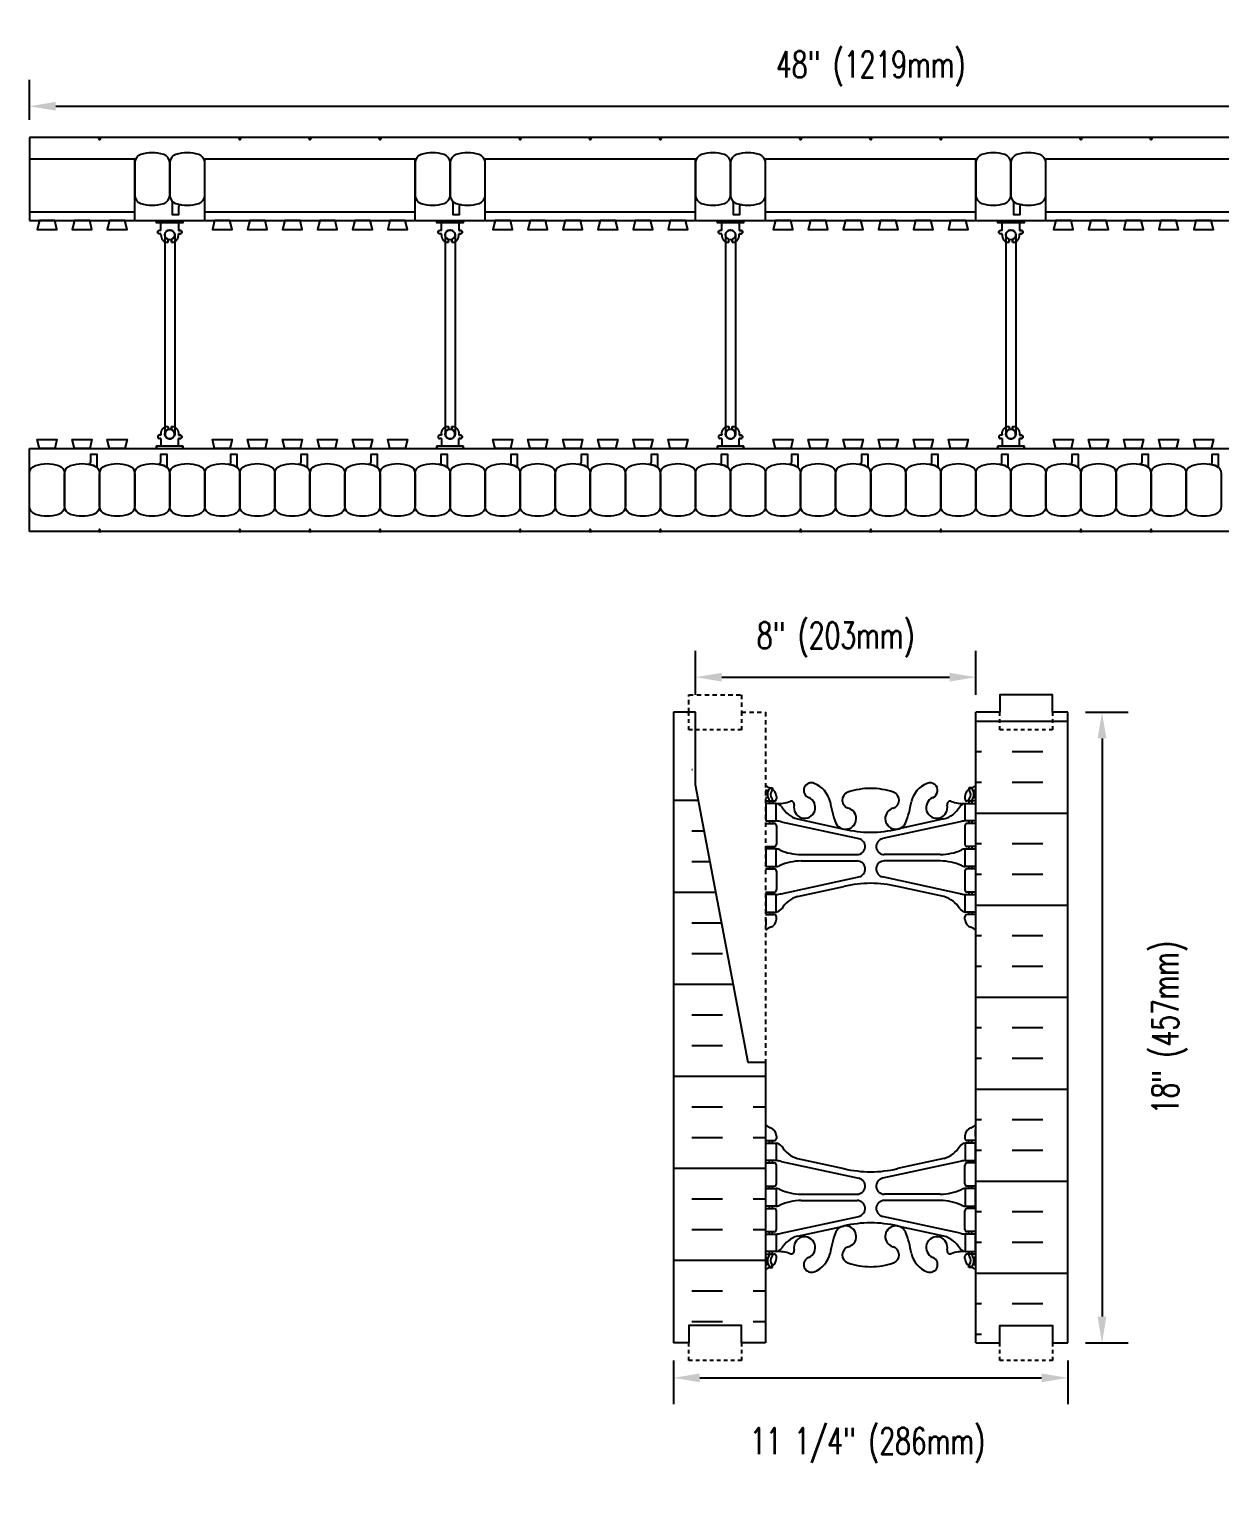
# Model space of a CAD drawing. Header units: inches. Extents: x 160 to 212.4, y 151.6 to 193.7.
# Drawn here: x 160.03 to 193.98, y 151.57 to 193.73 of the extents above; entities that cross this region are included whole.
import ezdxf

# ---------------------------------------------------------------- set-up
doc = ezdxf.new("R2010")
doc.units = ezdxf.units.IN
doc.header["$MEASUREMENT"] = 0
doc.linetypes.add('DASHED2', pattern=[0.375, 0.25, -0.125])
doc.linetypes.add('HIDDEN2', pattern=[0.1875, 0.125, -0.0625])
for name, color, linetype in [('HATCH', 12, 'Continuous'), ('Hidden2', 12, 'HIDDEN2'), ('line25', 2, 'Continuous'), ('LINE50', 5, 'Continuous'), ('LINE9', 9, 'Continuous'), ('TEXT', 4, 'Continuous'), ('Web_Edge', 9, 'Continuous')]:
    doc.layers.add(name, color=color, linetype=linetype)
doc.styles.add('DIM', font='romans.shx', dxfattribs={"width": 0.7})
doc.dimstyles.new('ext_8', dxfattribs={"dimscale": 8, "dimtxt": 0.09375, "dimasz": 0.09375, "dimexe": 0.09375, "dimexo": 0.0625, "dimgap": 0.0625, "dimtad": 1, "dimdec": 1, "dimzin": 3, "dimdsep": 46, "dimlunit": 4, "dimtxsty": 'DIM', "dimcen": 0.09, "dimdle": 0.09375, "dimclrt": 4, "dimadec": 0, "dimazin": 0, "dimtfac": 1, "dimtdec": 1, "dimtmove": 2, "dimatfit": 3, "dimfxl": 0, "dimfrac": 2, "dimtolj": 1, "dimtzin": 0, "dimarcsym": 0})

# ---------------------------------------------------------------- blocks, each defined once
blk = doc.blocks.new('*D16')
at = {"layer": 'Defpoints', "color": 0}
for p in [(208.029, 191.538), (160.029, 190.649), (208.029, 190.649)]:
    blk.add_point(p, dxfattribs=at)
at = {"layer": 'TEXT', "color": 0, "lineweight": -2}
for p, q in [((160.029, 191.149), (160.029, 192.288)), ((208.029, 191.149), (208.029, 192.288)), ((160.779, 191.538), (207.279, 191.538))]:
    blk.add_line(p, q, dxfattribs=at)
at = {"layer": 'TEXT', "color": 0}
for points in [[(160.779, 191.663), (160.779, 191.413), (160.029, 191.538)], [(207.279, 191.663), (207.279, 191.413), (208.029, 191.538)]]:
    blk.add_solid(points, dxfattribs=at)
at = {"layer": 'TEXT', "color": 4, "insert": (184.029, 192.609), "char_height": 0.75, "attachment_point": 5, "style": 'DIM'}
blk.add_mtext('\\A1;48" (1219mm)', dxfattribs=at)
blk = doc.blocks.new('*D19')
at = {"layer": 'Defpoints', "color": 0}
for p in [(189.654, 174.242), (189.654, 156.242), (190.629, 156.242)]:
    blk.add_point(p, dxfattribs=at)
at = {"layer": 'TEXT', "color": 0, "lineweight": -2}
for p, q in [((190.154, 174.242), (191.379, 174.242)), ((190.629, 173.492), (190.629, 156.992)), ((190.154, 156.242), (191.379, 156.242))]:
    blk.add_line(p, q, dxfattribs=at)
at = {"layer": 'TEXT', "color": 0}
for points in [[(190.504, 173.492), (190.754, 173.492), (190.629, 174.242)], [(190.504, 156.992), (190.754, 156.992), (190.629, 156.242)]]:
    blk.add_solid(points, dxfattribs=at)
at = {"layer": 'TEXT', "color": 4, "insert": (192.557, 165.242), "char_height": 0.75, "attachment_point": 5, "rotation": 90, "style": 'DIM'}
blk.add_mtext('\\A1;18" (457mm)', dxfattribs=at)
blk = doc.blocks.new('*D20')
at = {"layer": 'Defpoints', "color": 0}
for p in [(187.029, 175.242), (179.029, 174.242), (187.029, 174.242)]:
    blk.add_point(p, dxfattribs=at)
at = {"layer": 'TEXT', "color": 0, "lineweight": -2}
for p, q in [((179.029, 174.742), (179.029, 175.992)), ((187.029, 174.742), (187.029, 175.992)), ((179.779, 175.242), (186.279, 175.242))]:
    blk.add_line(p, q, dxfattribs=at)
at = {"layer": 'TEXT', "color": 0}
for points in [[(179.779, 175.367), (179.779, 175.117), (179.029, 175.242)], [(186.279, 175.367), (186.279, 175.117), (187.029, 175.242)]]:
    blk.add_solid(points, dxfattribs=at)
at = {"layer": 'TEXT', "color": 4, "insert": (183.029, 176.313), "char_height": 0.75, "attachment_point": 5, "style": 'DIM'}
blk.add_mtext('\\A1;8" (203mm)', dxfattribs=at)
blk = doc.blocks.new('*D21')
at = {"layer": 'Defpoints', "color": 0}
for p in [(178.404, 156.242), (189.654, 156.242), (189.654, 155.243)]:
    blk.add_point(p, dxfattribs=at)
at = {"layer": 'TEXT', "color": 0, "lineweight": -2}
for p, q in [((178.404, 155.742), (178.404, 154.493)), ((189.654, 155.742), (189.654, 154.493)), ((179.154, 155.243), (188.904, 155.243))]:
    blk.add_line(p, q, dxfattribs=at)
at = {"layer": 'TEXT', "color": 0}
for points in [[(179.154, 155.368), (179.154, 155.118), (178.404, 155.243)], [(188.904, 155.368), (188.904, 155.118), (189.654, 155.243)]]:
    blk.add_solid(points, dxfattribs=at)
at = {"layer": 'TEXT', "color": 4, "insert": (183.938, 153.317), "char_height": 0.75, "attachment_point": 5, "style": 'DIM'}
blk.add_mtext('\\A1;11 1/4" (286mm)', dxfattribs=at)
blk = doc.blocks.new('WEB_6_CENTRE_TOP')
for p, q in [((5.688, 0.141), (0, 0.141)), ((5.688, -0.141), (0, -0.141))]:
    blk.add_line(p, q)
for centre in [(0, 0), (5.688, 0)]:
    blk.add_circle(centre, 0.141)
blk = doc.blocks.new('Connector')
blk.add_point((0.271, 0))
at = {"layer": 'LINE9'}
for p, q in [((0, 0.375), (0, -0.375)), ((0.062, -0.375), (0.062, 0.375)), ((0.281, 0.25), (0.062, 0.25))]:
    blk.add_line(p, q, dxfattribs=at)
for points, weights in [([(0.007, 0.375), (0.004, 0.375), (0, 0.375)], [1, 0.972587069138, 0.950305488115]), ([(0.327, 0.343), (0.308, 0.343), (0.281, 0.317), (0.281, 0.297)], [1, 0.85355339, 0.85355339, 1]), ([(0.328, 0.343), (0.327, 0.343), (0.327, 0.343)], [1, 0.70710678, 1]), ([(0.375, 0.297), (0.375, 0.317), (0.348, 0.343), (0.329, 0.343)], [1, 0.85355339, 0.85355339, 1]), ([(0.406, 0.25), (0.546, 0.25), (0.619, 0.131)], [0.958404415409, 0.794674173519, 0.864651571113]), ([(0.619, 0.052), (0.612, 0.049), (0.604, 0.049)], [0.83615024178, 0.892081430621, 1]), ([(0, -0.375), (0.004, -0.375), (0.007, -0.375)], [0.950305488115, 0.972587069138, 1]), ([(0.281, -0.297), (0.281, -0.317), (0.308, -0.343), (0.327, -0.343)], [1, 0.85355339, 0.85355339, 1]), ([(0.327, -0.343), (0.281, -0.343), (0.281, -0.297)], [1, 0.70710678, 1]), ([(0.329, -0.343), (0.348, -0.343), (0.375, -0.317), (0.375, -0.297)], [1, 0.85355339, 0.85355339, 1]), ([(0.375, -0.297), (0.375, -0.343), (0.329, -0.343)], [1, 0.70710678, 1]), ([(0.619, -0.131), (0.546, -0.25), (0.406, -0.25)], [0.864651574428, 0.794674169686, 0.958404415195]), ([(0.604, -0.049), (0.612, -0.049), (0.619, -0.052)], [1, 0.89208144177, 0.836150253337])]:
    blk.add_rational_spline(points, weights, degree=2, dxfattribs=at)
for points, degree in [([(0, 0.375), (0.002, 0.375), (0.005, 0.375), (0.007, 0.375)], 3), ([(0.007, 0.375), (0.021, 0.375), (0.051, 0.375), (0.062, 0.375), (0.062, 0.375)], 3), ([(0.281, 0.25), (0.281, 0.297)], 1), ([(0.327, 0.343), (0.327, 0.343), (0.328, 0.343), (0.328, 0.343)], 3), ([(0.328, 0.343), (0.329, 0.343), (0.329, 0.343), (0.329, 0.343)], 3), ([(0.375, 0.25), (0.375, 0.297)], 1), ([(0.406, 0.25), (0.375, 0.25)], 1), ([(0.406, 0.25), (0.406, 0.25)], 1), ([(0.406, 0.25), (0.406, 0.25)], 1), ([(0.406, 0.25), (0.406, 0.25)], 1), ([(0.406, 0.25), (0.406, 0.25)], 1), ([(0.406, 0.25), (0.406, 0.25)], 1), ([(0.406, 0.25), (0.406, 0.25)], 1), ([(0.406, 0.25), (0.406, 0.25)], 1), ([(0.406, 0.25), (0.406, 0.25)], 1), ([(0.406, 0.25), (0.406, 0.25)], 1), ([(0.406, 0.25), (0.406, 0.25)], 1), ([(0.406, 0.25), (0.406, 0.25)], 1), ([(0.406, 0.25), (0.406, 0.25)], 1), ([(0.406, 0.25), (0.406, 0.25)], 1), ([(0.406, 0.25), (0.406, 0.25)], 1), ([(0.406, 0.25), (0.406, 0.25)], 1), ([(0.406, 0.25), (0.406, 0.25)], 1), ([(0.406, 0.25), (0.406, 0.25)], 1), ([(0.406, 0.25), (0.406, 0.25)], 1), ([(0.406, 0.25), (0.406, 0.25)], 1), ([(0.406, 0.25), (0.406, 0.25)], 1), ([(0.406, 0.25), (0.406, 0.25)], 1), ([(0.406, 0.25), (0.406, 0.25)], 1), ([(0.406, 0.25), (0.406, 0.25)], 1), ([(0.406, 0.25), (0.406, 0.25)], 1), ([(0.604, 0.049), (0.532, 0.049)], 1), ([(0.532, 0.049), (0.532, 0.049)], 1), ([(0.532, 0.049), (0.532, 0.049)], 1), ([(0.532, 0.049), (0.532, 0.049)], 1), ([(0.532, 0.049), (0.532, 0.049)], 1), ([(0.532, 0.049), (0.532, 0.049)], 1), ([(0.532, 0.049), (0.532, 0.049)], 1), ([(0.532, 0.049), (0.532, 0.049)], 1), ([(0.532, 0.049), (0.532, 0.049)], 1), ([(0.532, 0.049), (0.532, 0.049)], 1), ([(0.532, 0.049), (0.532, 0.049)], 1), ([(0.604, 0.049), (0.609, 0.049), (0.614, 0.05), (0.619, 0.052)], 3), ([(0.604, 0.049), (0.604, 0.049)], 1), ([(0.604, 0.049), (0.604, 0.049)], 1), ([(0.604, 0.049), (0.604, 0.049)], 1), ([(0.604, 0.049), (0.604, 0.049)], 1), ([(0.619, 0.131), (0.619, 0.052)], 1), ([(0.619, 0.131), (0.619, 0.131)], 1), ([(0.619, 0.131), (0.619, 0.131)], 1), ([(0.619, 0.131), (0.619, 0.131)], 1), ([(0.619, 0.131), (0.619, 0.131)], 1), ([(0.007, -0.375), (0.005, -0.375), (0.002, -0.375), (0, -0.375)], 3), ([(0.062, -0.375), (0.062, -0.375), (0.051, -0.375), (0.021, -0.375), (0.007, -0.375)], 3), ([(0.062, -0.25), (0.281, -0.25)], 1), ([(0.281, -0.297), (0.281, -0.25)], 1), ([(0.281, -0.25), (0.281, -0.297)], 1), ([(0.328, -0.343), (0.328, -0.343), (0.327, -0.343), (0.327, -0.343)], 3), ([(0.329, -0.343), (0.329, -0.343), (0.329, -0.343), (0.328, -0.343)], 3), ([(0.375, -0.25), (0.375, -0.297)], 1), ([(0.375, -0.297), (0.375, -0.25)], 1), ([(0.406, -0.25), (0.375, -0.25)], 1), ([(0.406, -0.25), (0.406, -0.25)], 1), ([(0.406, -0.25), (0.406, -0.25)], 1), ([(0.406, -0.25), (0.406, -0.25)], 1), ([(0.406, -0.25), (0.406, -0.25)], 1), ([(0.406, -0.25), (0.406, -0.25)], 1), ([(0.406, -0.25), (0.406, -0.25)], 1), ([(0.406, -0.25), (0.406, -0.25)], 1), ([(0.406, -0.25), (0.406, -0.25)], 1), ([(0.406, -0.25), (0.406, -0.25)], 1), ([(0.406, -0.25), (0.406, -0.25)], 1), ([(0.406, -0.25), (0.406, -0.25)], 1), ([(0.532, -0.049), (0.604, -0.049)], 1), ([(0.604, -0.049), (0.58, -0.049), (0.556, -0.049), (0.532, -0.049)], 3), ([(0.532, -0.049), (0.532, -0.049)], 1), ([(0.532, -0.049), (0.532, -0.049)], 1), ([(0.532, -0.049), (0.532, -0.049)], 1), ([(0.532, -0.049), (0.532, -0.049)], 1), ([(0.619, -0.052), (0.614, -0.05), (0.609, -0.049), (0.604, -0.049)], 3), ([(0.604, -0.049), (0.604, -0.049)], 1), ([(0.604, -0.049), (0.604, -0.049)], 1), ([(0.604, -0.049), (0.604, -0.049)], 1), ([(0.604, -0.049), (0.604, -0.049)], 1), ([(0.604, -0.049), (0.604, -0.049)], 1), ([(0.604, -0.049), (0.604, -0.049)], 1), ([(0.604, -0.049), (0.604, -0.049)], 1), ([(0.604, -0.049), (0.604, -0.049)], 1), ([(0.619, -0.052), (0.619, -0.131)], 1), ([(0.619, -0.131), (0.619, -0.131)], 1), ([(0.619, -0.131), (0.619, -0.131)], 1), ([(0.619, -0.131), (0.619, -0.131)], 1), ([(0.619, -0.131), (0.619, -0.131)], 1)]:
    blk.add_open_spline(points, degree=degree, dxfattribs=at)
for points, weights, knots in [([(0.062, 0.375), (0.062, 0.375), (0.046, 0.375), (0.03, 0.375), (0.007, 0.375)], [0.868718858569, 0.861102746415, 1, 0.861102734288, 0.868718859898], [0, 0, 0, 0.5, 0.5, 1, 1, 1]), ([(0.532, 0.049), (0.472, 0.203), (0.333, 0.113), (0.157, 0), (0.333, -0.113), (0.472, -0.203), (0.532, -0.049)], [0.899508922286, 0.599718215298, 1, 0.54226024, 1, 0.599718224335, 0.899508908749], [0, 0, 0, 0.318112, 0.318112, 0.681888, 0.681888, 1, 1, 1]), ([(0.007, -0.375), (0.03, -0.375), (0.046, -0.375), (0.062, -0.375), (0.062, -0.375)], [0.868718859319, 0.861102739573, 1, 0.861102742958, 0.868718858948], [0, 0, 0, 0.5, 0.5, 1, 1, 1])]:
    blk.add_rational_spline(points, weights, degree=2, knots=knots, dxfattribs=at)

msp = doc.modelspace()

# ---------------------------------------------------------------- hatches: boundary and pattern name
at = {"layer": 'HATCH'}
h = msp.add_hatch(dxfattribs=at)
h.set_pattern_fill('INSUL', color=256, scale=7, style=0)
h.set_pattern_definition([(180, (3113.1907, -240.7677), (0, 2.625), []), (180, (3113.1907, -239.8927), (0, 2.625), [0.875, -0.875]), (180, (3113.1907, -239.0177), (0, 2.625), [0.875, -0.875])])
h.paths.add_polyline_path([(189.654, 156.242), (189.217, 156.242), (189.217, 156.742), (187.717, 156.742), (187.717, 156.242), (187.029, 156.242), (187.029, 174.242), (187.717, 174.242), (187.717, 174.742), (189.217, 174.742), (189.217, 174.242), (189.654, 174.242)])
h = msp.add_hatch(dxfattribs=at)
h.set_pattern_fill('INSUL', color=256, scale=7, style=0)
h.set_pattern_definition([(0, (-2748.8279, -295.5208), (0, 2.625), []), (0, (-2748.8279, -294.6458), (0, 2.625), [0.875, -0.875]), (0, (-2748.8279, -293.7708), (0, 2.625), [0.875, -0.875])])
edge = h.paths.add_edge_path()
edge.add_line((181.029, 164.242), (180.529, 164.242))
edge.add_line((180.529, 164.242), (178.779, 173.492))
edge.add_line((178.779, 173.492), (178.779, 174.242))
edge.add_line((178.779, 174.242), (178.404, 174.242))
edge.add_line((178.404, 174.242), (178.404, 156.242))
edge.add_line((178.404, 156.242), (178.842, 156.242))
edge.add_line((178.842, 156.242), (178.842, 156.742))
edge.add_line((178.842, 156.742), (180.342, 156.742))
edge.add_line((180.342, 156.742), (180.342, 156.242))
edge.add_line((180.342, 156.242), (180.779, 156.242))
edge.add_line((181.029, 164.242), (181.029, 156.242))

# ---------------------------------------------------------------- linework, layer by layer
at = {"layer": 'Hidden2'}
msp.add_lwpolyline([(178.779, 174.242), (178.842, 174.242), (178.842, 174.742), (180.342, 174.742), (180.342, 174.242), (181.029, 174.242), (181.029, 164.242)], dxfattribs=at)
at = {"layer": 'line25'}
for p, q in [((163.029, 190.024), (160.029, 190.024)), ((171.029, 190.024), (165.029, 190.024)), ((179.029, 190.024), (173.029, 190.024)), ((187.029, 190.024), (181.029, 190.024)), ((195.029, 190.024), (189.029, 190.024)), ((160.029, 188.274), (208.029, 188.274)), ((160.029, 181.774), (208.029, 181.774)), ((187.029, 156.242), (187.029, 174.242)), ((181.029, 164.242), (181.029, 156.242))]:
    msp.add_line(p, q, dxfattribs=at)
for points in [[(160.31, 188.274), (160.248, 188.024), (160.81, 188.024), (160.748, 188.274)], [(161.31, 188.274), (161.248, 188.024), (161.81, 188.024), (161.748, 188.274)], [(162.31, 188.274), (162.248, 188.024), (162.81, 188.024), (162.748, 188.274)], [(165.31, 188.274), (165.248, 188.024), (165.81, 188.024), (165.748, 188.274)], [(166.31, 188.274), (166.248, 188.024), (166.81, 188.024), (166.748, 188.274)], [(167.31, 188.274), (167.248, 188.024), (167.81, 188.024), (167.748, 188.274)], [(168.31, 188.274), (168.248, 188.024), (168.81, 188.024), (168.748, 188.274)], [(169.31, 188.274), (169.248, 188.024), (169.81, 188.024), (169.748, 188.274)], [(170.31, 188.274), (170.248, 188.024), (170.81, 188.024), (170.748, 188.274)], [(173.31, 188.274), (173.248, 188.024), (173.81, 188.024), (173.748, 188.274)], [(174.31, 188.274), (174.248, 188.024), (174.81, 188.024), (174.748, 188.274)], [(175.31, 188.274), (175.248, 188.024), (175.81, 188.024), (175.748, 188.274)], [(176.31, 188.274), (176.248, 188.024), (176.81, 188.024), (176.748, 188.274)], [(177.31, 188.274), (177.248, 188.024), (177.81, 188.024), (177.748, 188.274)], [(178.31, 188.274), (178.248, 188.024), (178.81, 188.024), (178.748, 188.274)], [(181.31, 188.274), (181.248, 188.024), (181.81, 188.024), (181.748, 188.274)], [(182.31, 188.274), (182.248, 188.024), (182.81, 188.024), (182.748, 188.274)], [(183.31, 188.274), (183.248, 188.024), (183.81, 188.024), (183.748, 188.274)], [(184.31, 188.274), (184.248, 188.024), (184.81, 188.024), (184.748, 188.274)], [(185.31, 188.274), (185.248, 188.024), (185.81, 188.024), (185.748, 188.274)], [(186.31, 188.274), (186.248, 188.024), (186.81, 188.024), (186.748, 188.274)], [(189.31, 188.274), (189.248, 188.024), (189.81, 188.024), (189.748, 188.274)], [(190.31, 188.274), (190.248, 188.024), (190.81, 188.024), (190.748, 188.274)], [(191.31, 188.274), (191.248, 188.024), (191.81, 188.024), (191.748, 188.274)], [(192.31, 188.274), (192.248, 188.024), (192.81, 188.024), (192.748, 188.274)], [(193.31, 188.274), (193.248, 188.024), (193.81, 188.024), (193.748, 188.274)], [(160.31, 181.774), (160.248, 182.024), (160.81, 182.024), (160.748, 181.774)], [(161.31, 181.774), (161.248, 182.024), (161.81, 182.024), (161.748, 181.774)], [(162.31, 181.774), (162.248, 182.024), (162.81, 182.024), (162.748, 181.774)], [(165.31, 181.774), (165.248, 182.024), (165.81, 182.024), (165.748, 181.774)], [(166.31, 181.774), (166.248, 182.024), (166.81, 182.024), (166.748, 181.774)], [(167.31, 181.774), (167.248, 182.024), (167.81, 182.024), (167.748, 181.774)], [(168.31, 181.774), (168.248, 182.024), (168.81, 182.024), (168.748, 181.774)], [(169.31, 181.774), (169.248, 182.024), (169.81, 182.024), (169.748, 181.774)], [(170.31, 181.774), (170.248, 182.024), (170.81, 182.024), (170.748, 181.774)], [(173.31, 181.774), (173.248, 182.024), (173.81, 182.024), (173.748, 181.774)], [(174.31, 181.774), (174.248, 182.024), (174.81, 182.024), (174.748, 181.774)], [(175.31, 181.774), (175.248, 182.024), (175.81, 182.024), (175.748, 181.774)], [(176.31, 181.774), (176.248, 182.024), (176.81, 182.024), (176.748, 181.774)], [(177.31, 181.774), (177.248, 182.024), (177.81, 182.024), (177.748, 181.774)], [(178.31, 181.774), (178.248, 182.024), (178.81, 182.024), (178.748, 181.774)], [(181.31, 181.774), (181.248, 182.024), (181.81, 182.024), (181.748, 181.774)], [(182.31, 181.774), (182.248, 182.024), (182.81, 182.024), (182.748, 181.774)], [(183.31, 181.774), (183.248, 182.024), (183.81, 182.024), (183.748, 181.774)], [(184.31, 181.774), (184.248, 182.024), (184.81, 182.024), (184.748, 181.774)], [(185.31, 181.774), (185.248, 182.024), (185.81, 182.024), (185.748, 181.774)], [(186.31, 181.774), (186.248, 182.024), (186.81, 182.024), (186.748, 181.774)], [(189.31, 181.774), (189.248, 182.024), (189.81, 182.024), (189.748, 181.774)], [(190.31, 181.774), (190.248, 182.024), (190.81, 182.024), (190.748, 181.774)], [(191.31, 181.774), (191.248, 182.024), (191.81, 182.024), (191.748, 181.774)], [(192.31, 181.774), (192.248, 182.024), (192.81, 182.024), (192.748, 181.774)], [(193.31, 181.774), (193.248, 182.024), (193.81, 182.024), (193.748, 181.774)]]:
    msp.add_lwpolyline(points, close=True, dxfattribs=at)
at = {"layer": 'LINE50'}
for p, q in [((208.029, 190.649), (160.029, 190.649)), ((160.029, 190.649), (160.029, 188.274)), ((160.029, 179.399), (160.029, 181.774)), ((208.029, 179.399), (160.029, 179.399)), ((178.404, 174.242), (178.404, 174.242)), ((178.404, 174.242), (178.404, 156.242)), ((179.029, 174.242), (178.404, 174.242)), ((189.654, 156.242), (189.654, 174.242))]:
    msp.add_line(p, q, dxfattribs=at)
for points in [[(189.654, 174.242), (189.217, 174.242), (189.217, 174.742), (187.717, 174.742), (187.717, 174.242), (187.029, 174.242)], [(181.029, 164.242), (180.529, 164.242), (179.029, 172.17), (179.029, 174.242)], [(181.029, 156.242), (180.342, 156.242), (180.342, 156.742), (178.842, 156.742), (178.842, 156.242), (178.404, 156.242)], [(187.029, 156.242), (187.717, 156.242), (187.717, 156.742), (189.217, 156.742), (189.217, 156.242), (189.654, 156.242)]]:
    msp.add_lwpolyline(points, dxfattribs=at)
at = {"layer": 'LINE9'}
for p, q in [((163.029, 188.274), (163.029, 190.024)), ((165.029, 188.274), (165.029, 190.024)), ((171.029, 188.274), (171.029, 190.024)), ((173.029, 188.274), (173.029, 190.024)), ((179.029, 188.274), (179.029, 190.024)), ((181.029, 188.274), (181.029, 190.024)), ((187.029, 188.274), (187.029, 190.024)), ((189.029, 188.274), (189.029, 190.024)), ((160.029, 188.524), (163.029, 188.524)), ((165.029, 188.524), (171.029, 188.524)), ((173.029, 188.524), (179.029, 188.524)), ((181.029, 188.524), (187.029, 188.524)), ((189.029, 188.524), (195.029, 188.524))]:
    msp.add_line(p, q, dxfattribs=at)
for points in [[(162.06, 190.649), (162.029, 190.584), (161.998, 190.649)], [(166.06, 190.649), (166.029, 190.584), (165.998, 190.649)], [(168.06, 190.649), (168.029, 190.584), (167.998, 190.649)], [(170.06, 190.649), (170.029, 190.584), (169.998, 190.649)], [(174.06, 190.649), (174.029, 190.584), (173.998, 190.649)], [(176.06, 190.649), (176.029, 190.584), (175.998, 190.649)], [(178.06, 190.649), (178.029, 190.584), (177.998, 190.649)], [(182.06, 190.649), (182.029, 190.584), (181.998, 190.649)], [(184.06, 190.649), (184.029, 190.584), (183.998, 190.649)], [(186.06, 190.649), (186.029, 190.584), (185.998, 190.649)], [(190.06, 190.649), (190.029, 190.584), (189.998, 190.649)], [(192.06, 190.649), (192.029, 190.584), (191.998, 190.649)], [(162.06, 179.399), (162.029, 179.463), (161.998, 179.399)], [(166.06, 179.399), (166.029, 179.463), (165.998, 179.399)], [(168.06, 179.399), (168.029, 179.463), (167.998, 179.399)], [(170.06, 179.399), (170.029, 179.463), (169.998, 179.399)], [(174.06, 179.399), (174.029, 179.463), (173.998, 179.399)], [(176.06, 179.399), (176.029, 179.463), (175.998, 179.399)], [(178.06, 179.399), (178.029, 179.463), (177.998, 179.399)], [(182.06, 179.399), (182.029, 179.463), (181.998, 179.399)], [(184.06, 179.399), (184.029, 179.463), (183.998, 179.399)], [(186.06, 179.399), (186.029, 179.463), (185.998, 179.399)], [(190.06, 179.399), (190.029, 179.463), (189.998, 179.399)], [(192.06, 179.399), (192.029, 179.463), (191.998, 179.399)]]:
    msp.add_lwpolyline(points, close=True, dxfattribs=at)
for points in [[(163.202, 188.763, 0.157671), (163.856, 188.763, 0.325305), (164.029, 189), (164.029, 189.922, 0.325305), (163.856, 190.159, 0.157671), (163.202, 190.159, 0.325305), (163.029, 189.922), (163.029, 189, 0.325305)], [(164.202, 188.763, 0.157671), (164.856, 188.763, 0.325305), (165.029, 189), (165.029, 189.922, 0.325305), (164.856, 190.159, 0.157671), (164.202, 190.159, 0.325305), (164.029, 189.922), (164.029, 189, 0.325305)], [(171.202, 188.763, 0.157671), (171.856, 188.763, 0.325305), (172.029, 189), (172.029, 189.922, 0.325305), (171.856, 190.159, 0.157671), (171.202, 190.159, 0.325305), (171.029, 189.922), (171.029, 189, 0.325305)], [(172.202, 188.763, 0.157671), (172.856, 188.763, 0.325305), (173.029, 189), (173.029, 189.922, 0.325305), (172.856, 190.159, 0.157671), (172.202, 190.159, 0.325305), (172.029, 189.922), (172.029, 189, 0.325305)], [(179.202, 188.763, 0.157671), (179.856, 188.763, 0.325305), (180.029, 189), (180.029, 189.922, 0.325305), (179.856, 190.159, 0.157671), (179.202, 190.159, 0.325305), (179.029, 189.922), (179.029, 189, 0.325305)], [(180.202, 188.763, 0.157671), (180.856, 188.763, 0.325305), (181.029, 189), (181.029, 189.922, 0.325305), (180.856, 190.159, 0.157671), (180.202, 190.159, 0.325305), (180.029, 189.922), (180.029, 189, 0.325305)], [(187.202, 188.763, 0.157671), (187.856, 188.763, 0.325305), (188.029, 189), (188.029, 189.922, 0.325305), (187.856, 190.159, 0.157671), (187.202, 190.159, 0.325305), (187.029, 189.922), (187.029, 189, 0.325305)], [(188.202, 188.763, 0.157671), (188.856, 188.763, 0.325305), (189.029, 189), (189.029, 189.922, 0.325305), (188.856, 190.159, 0.157671), (188.202, 190.159, 0.325305), (188.029, 189.922), (188.029, 189, 0.325305)], [(164.202, 188.763, 0.037267), (164.356, 188.725, 0.463036), (164.283, 188.664), (164.283, 188.442), (164.112, 188.442), (164.112, 188.788, 0.189002), (164.096, 188.831, 0.128407)], [(172.202, 188.763, 0.037267), (172.356, 188.725, 0.463036), (172.283, 188.664), (172.283, 188.442), (172.112, 188.442), (172.112, 188.788, 0.189002), (172.096, 188.831, 0.128407)], [(180.202, 188.763, 0.037267), (180.356, 188.725, 0.463036), (180.283, 188.664), (180.283, 188.442), (180.112, 188.442), (180.112, 188.788, 0.189002), (180.096, 188.831, 0.128407)], [(188.202, 188.763, 0.037267), (188.356, 188.725, 0.463036), (188.283, 188.664), (188.283, 188.442), (188.112, 188.442), (188.112, 188.788, 0.189002), (188.096, 188.831, 0.128407)], [(160.202, 181.285, -0.157671), (160.856, 181.285, -0.325305), (161.029, 181.047), (161.029, 180.126, -0.325305), (160.856, 179.888, -0.157671), (160.202, 179.888, -0.325305), (160.029, 180.126), (160.029, 181.047, -0.325305)], [(161.202, 181.285, -0.157671), (161.856, 181.285, -0.325305), (162.029, 181.047), (162.029, 180.126, -0.325305), (161.856, 179.888, -0.157671), (161.202, 179.888, -0.325305), (161.029, 180.126), (161.029, 181.047, -0.325305)], [(161.856, 181.285, 0.037267), (161.702, 181.322, 0.463036), (161.775, 181.384), (161.775, 181.605), (161.946, 181.605), (161.946, 181.259, 0.189002), (161.962, 181.217, 0.128407)], [(162.202, 181.285, -0.157671), (162.856, 181.285, -0.325305), (163.029, 181.047), (163.029, 180.126, -0.325305), (162.856, 179.888, -0.157671), (162.202, 179.888, -0.325305), (162.029, 180.126), (162.029, 181.047, -0.325305)], [(163.202, 181.285, -0.157671), (163.856, 181.285, -0.325305), (164.029, 181.047), (164.029, 180.126, -0.325305), (163.856, 179.888, -0.157671), (163.202, 179.888, -0.325305), (163.029, 180.126), (163.029, 181.047, -0.325305)], [(163.856, 181.285, 0.037267), (163.702, 181.322, 0.463036), (163.775, 181.384), (163.775, 181.605), (163.946, 181.605), (163.946, 181.259, 0.189002), (163.962, 181.217, 0.128407)], [(164.202, 181.285, -0.157671), (164.856, 181.285, -0.325305), (165.029, 181.047), (165.029, 180.126, -0.325305), (164.856, 179.888, -0.157671), (164.202, 179.888, -0.325305), (164.029, 180.126), (164.029, 181.047, -0.325305)], [(165.202, 181.285, -0.157671), (165.856, 181.285, -0.325305), (166.029, 181.047), (166.029, 180.126, -0.325305), (165.856, 179.888, -0.157671), (165.202, 179.888, -0.325305), (165.029, 180.126), (165.029, 181.047, -0.325305)], [(165.856, 181.285, 0.037267), (165.702, 181.322, 0.463036), (165.775, 181.384), (165.775, 181.605), (165.946, 181.605), (165.946, 181.259, 0.189002), (165.962, 181.217, 0.128407)], [(166.202, 181.285, -0.157671), (166.856, 181.285, -0.325305), (167.029, 181.047), (167.029, 180.126, -0.325305), (166.856, 179.888, -0.157671), (166.202, 179.888, -0.325305), (166.029, 180.126), (166.029, 181.047, -0.325305)], [(167.202, 181.285, -0.157671), (167.856, 181.285, -0.325305), (168.029, 181.047), (168.029, 180.126, -0.325305), (167.856, 179.888, -0.157671), (167.202, 179.888, -0.325305), (167.029, 180.126), (167.029, 181.047, -0.325305)], [(167.856, 181.285, 0.037267), (167.702, 181.322, 0.463036), (167.775, 181.384), (167.775, 181.605), (167.946, 181.605), (167.946, 181.259, 0.189002), (167.962, 181.217, 0.128407)], [(168.202, 181.285, -0.157671), (168.856, 181.285, -0.325305), (169.029, 181.047), (169.029, 180.126, -0.325305), (168.856, 179.888, -0.157671), (168.202, 179.888, -0.325305), (168.029, 180.126), (168.029, 181.047, -0.325305)], [(169.202, 181.285, -0.157671), (169.856, 181.285, -0.325305), (170.029, 181.047), (170.029, 180.126, -0.325305), (169.856, 179.888, -0.157671), (169.202, 179.888, -0.325305), (169.029, 180.126), (169.029, 181.047, -0.325305)], [(169.856, 181.285, 0.037267), (169.702, 181.322, 0.463036), (169.775, 181.384), (169.775, 181.605), (169.946, 181.605), (169.946, 181.259, 0.189002), (169.962, 181.217, 0.128407)], [(170.202, 181.285, -0.157671), (170.856, 181.285, -0.325305), (171.029, 181.047), (171.029, 180.126, -0.325305), (170.856, 179.888, -0.157671), (170.202, 179.888, -0.325305), (170.029, 180.126), (170.029, 181.047, -0.325305)], [(171.202, 181.285, -0.157671), (171.856, 181.285, -0.325305), (172.029, 181.047), (172.029, 180.126, -0.325305), (171.856, 179.888, -0.157671), (171.202, 179.888, -0.325305), (171.029, 180.126), (171.029, 181.047, -0.325305)], [(171.856, 181.285, 0.037267), (171.702, 181.322, 0.463036), (171.775, 181.384), (171.775, 181.605), (171.946, 181.605), (171.946, 181.259, 0.189002), (171.962, 181.217, 0.128407)], [(172.202, 181.285, -0.157671), (172.856, 181.285, -0.325305), (173.029, 181.047), (173.029, 180.126, -0.325305), (172.856, 179.888, -0.157671), (172.202, 179.888, -0.325305), (172.029, 180.126), (172.029, 181.047, -0.325305)], [(173.202, 181.285, -0.157671), (173.856, 181.285, -0.325305), (174.029, 181.047), (174.029, 180.126, -0.325305), (173.856, 179.888, -0.157671), (173.202, 179.888, -0.325305), (173.029, 180.126), (173.029, 181.047, -0.325305)], [(173.856, 181.285, 0.037267), (173.702, 181.322, 0.463036), (173.775, 181.384), (173.775, 181.605), (173.946, 181.605), (173.946, 181.259, 0.189002), (173.962, 181.217, 0.128407)], [(174.202, 181.285, -0.157671), (174.856, 181.285, -0.325305), (175.029, 181.047), (175.029, 180.126, -0.325305), (174.856, 179.888, -0.157671), (174.202, 179.888, -0.325305), (174.029, 180.126), (174.029, 181.047, -0.325305)], [(175.202, 181.285, -0.157671), (175.856, 181.285, -0.325305), (176.029, 181.047), (176.029, 180.126, -0.325305), (175.856, 179.888, -0.157671), (175.202, 179.888, -0.325305), (175.029, 180.126), (175.029, 181.047, -0.325305)], [(175.856, 181.285, 0.037267), (175.702, 181.322, 0.463036), (175.775, 181.384), (175.775, 181.605), (175.946, 181.605), (175.946, 181.259, 0.189002), (175.962, 181.217, 0.128407)], [(176.202, 181.285, -0.157671), (176.856, 181.285, -0.325305), (177.029, 181.047), (177.029, 180.126, -0.325305), (176.856, 179.888, -0.157671), (176.202, 179.888, -0.325305), (176.029, 180.126), (176.029, 181.047, -0.325305)], [(177.202, 181.285, -0.157671), (177.856, 181.285, -0.325305), (178.029, 181.047), (178.029, 180.126, -0.325305), (177.856, 179.888, -0.157671), (177.202, 179.888, -0.325305), (177.029, 180.126), (177.029, 181.047, -0.325305)], [(177.856, 181.285, 0.037267), (177.702, 181.322, 0.463036), (177.775, 181.384), (177.775, 181.605), (177.946, 181.605), (177.946, 181.259, 0.189002), (177.962, 181.217, 0.128407)], [(178.202, 181.285, -0.157671), (178.856, 181.285, -0.325305), (179.029, 181.047), (179.029, 180.126, -0.325305), (178.856, 179.888, -0.157671), (178.202, 179.888, -0.325305), (178.029, 180.126), (178.029, 181.047, -0.325305)], [(179.202, 181.285, -0.157671), (179.856, 181.285, -0.325305), (180.029, 181.047), (180.029, 180.126, -0.325305), (179.856, 179.888, -0.157671), (179.202, 179.888, -0.325305), (179.029, 180.126), (179.029, 181.047, -0.325305)], [(179.856, 181.285, 0.037267), (179.702, 181.322, 0.463036), (179.775, 181.384), (179.775, 181.605), (179.946, 181.605), (179.946, 181.259, 0.189002), (179.962, 181.217, 0.128407)], [(180.202, 181.285, -0.157671), (180.856, 181.285, -0.325305), (181.029, 181.047), (181.029, 180.126, -0.325305), (180.856, 179.888, -0.157671), (180.202, 179.888, -0.325305), (180.029, 180.126), (180.029, 181.047, -0.325305)], [(181.202, 181.285, -0.157671), (181.856, 181.285, -0.325305), (182.029, 181.047), (182.029, 180.126, -0.325305), (181.856, 179.888, -0.157671), (181.202, 179.888, -0.325305), (181.029, 180.126), (181.029, 181.047, -0.325305)], [(181.856, 181.285, 0.037267), (181.702, 181.322, 0.463036), (181.775, 181.384), (181.775, 181.605), (181.946, 181.605), (181.946, 181.259, 0.189002), (181.962, 181.217, 0.128407)], [(182.202, 181.285, -0.157671), (182.856, 181.285, -0.325305), (183.029, 181.047), (183.029, 180.126, -0.325305), (182.856, 179.888, -0.157671), (182.202, 179.888, -0.325305), (182.029, 180.126), (182.029, 181.047, -0.325305)], [(183.202, 181.285, -0.157671), (183.856, 181.285, -0.325305), (184.029, 181.047), (184.029, 180.126, -0.325305), (183.856, 179.888, -0.157671), (183.202, 179.888, -0.325305), (183.029, 180.126), (183.029, 181.047, -0.325305)], [(183.856, 181.285, 0.037267), (183.702, 181.322, 0.463036), (183.775, 181.384), (183.775, 181.605), (183.946, 181.605), (183.946, 181.259, 0.189002), (183.962, 181.217, 0.128407)], [(184.202, 181.285, -0.157671), (184.856, 181.285, -0.325305), (185.029, 181.047), (185.029, 180.126, -0.325305), (184.856, 179.888, -0.157671), (184.202, 179.888, -0.325305), (184.029, 180.126), (184.029, 181.047, -0.325305)], [(185.202, 181.285, -0.157671), (185.856, 181.285, -0.325305), (186.029, 181.047), (186.029, 180.126, -0.325305), (185.856, 179.888, -0.157671), (185.202, 179.888, -0.325305), (185.029, 180.126), (185.029, 181.047, -0.325305)], [(185.856, 181.285, 0.037267), (185.702, 181.322, 0.463036), (185.775, 181.384), (185.775, 181.605), (185.946, 181.605), (185.946, 181.259, 0.189002), (185.962, 181.217, 0.128407)], [(186.202, 181.285, -0.157671), (186.856, 181.285, -0.325305), (187.029, 181.047), (187.029, 180.126, -0.325305), (186.856, 179.888, -0.157671), (186.202, 179.888, -0.325305), (186.029, 180.126), (186.029, 181.047, -0.325305)], [(187.202, 181.285, -0.157671), (187.856, 181.285, -0.325305), (188.029, 181.047), (188.029, 180.126, -0.325305), (187.856, 179.888, -0.157671), (187.202, 179.888, -0.325305), (187.029, 180.126), (187.029, 181.047, -0.325305)], [(187.856, 181.285, 0.037267), (187.702, 181.322, 0.463036), (187.775, 181.384), (187.775, 181.605), (187.946, 181.605), (187.946, 181.259, 0.189002), (187.962, 181.217, 0.128407)], [(188.202, 181.285, -0.157671), (188.856, 181.285, -0.325305), (189.029, 181.047), (189.029, 180.126, -0.325305), (188.856, 179.888, -0.157671), (188.202, 179.888, -0.325305), (188.029, 180.126), (188.029, 181.047, -0.325305)], [(189.202, 181.285, -0.157671), (189.856, 181.285, -0.325305), (190.029, 181.047), (190.029, 180.126, -0.325305), (189.856, 179.888, -0.157671), (189.202, 179.888, -0.325305), (189.029, 180.126), (189.029, 181.047, -0.325305)], [(189.856, 181.285, 0.037267), (189.702, 181.322, 0.463036), (189.775, 181.384), (189.775, 181.605), (189.946, 181.605), (189.946, 181.259, 0.189002), (189.962, 181.217, 0.128407)], [(190.202, 181.285, -0.157671), (190.856, 181.285, -0.325305), (191.029, 181.047), (191.029, 180.126, -0.325305), (190.856, 179.888, -0.157671), (190.202, 179.888, -0.325305), (190.029, 180.126), (190.029, 181.047, -0.325305)], [(191.202, 181.285, -0.157671), (191.856, 181.285, -0.325305), (192.029, 181.047), (192.029, 180.126, -0.325305), (191.856, 179.888, -0.157671), (191.202, 179.888, -0.325305), (191.029, 180.126), (191.029, 181.047, -0.325305)], [(191.856, 181.285, 0.037267), (191.702, 181.322, 0.463036), (191.775, 181.384), (191.775, 181.605), (191.946, 181.605), (191.946, 181.259, 0.189002), (191.962, 181.217, 0.128407)], [(192.202, 181.285, -0.157671), (192.856, 181.285, -0.325305), (193.029, 181.047), (193.029, 180.126, -0.325305), (192.856, 179.888, -0.157671), (192.202, 179.888, -0.325305), (192.029, 180.126), (192.029, 181.047, -0.325305)], [(193.202, 181.285, -0.157671), (193.856, 181.285, -0.325305), (194.029, 181.047), (194.029, 180.126, -0.325305), (193.856, 179.888, -0.157671), (193.202, 179.888, -0.325305), (193.029, 180.126), (193.029, 181.047, -0.325305)], [(193.856, 181.285, 0.037267), (193.702, 181.322, 0.463036), (193.775, 181.384), (193.775, 181.605), (193.946, 181.605), (193.946, 181.259, 0.189002), (193.962, 181.217, 0.128407)]]:
    msp.add_lwpolyline(points, format="xyb", close=True, dxfattribs=at)
at = {"layer": 'LINE9', "linetype": 'DASHED2', "ltscale": 0.15}
for points in [[(180.342, 174.242), (180.342, 174.242), (180.342, 173.742), (178.842, 173.742), (178.842, 174.242), (178.842, 174.242)], [(189.217, 174.242), (189.217, 174.242), (189.217, 173.742), (187.717, 173.742), (187.717, 174.242), (187.717, 174.242)], [(180.342, 156.242), (180.342, 156.242), (180.342, 155.742), (178.842, 155.742), (178.842, 156.242), (178.842, 156.242)], [(189.217, 156.242), (189.217, 156.242), (189.217, 155.742), (187.717, 155.742), (187.717, 156.242), (187.717, 156.242)]]:
    msp.add_lwpolyline(points, dxfattribs=at)
at = {"layer": 'Web_Edge'}
for p, q in [((181.139, 172.087), (181.229, 172.087)), ((181.229, 172.087), (181.229, 172.045)), ((186.919, 172.087), (186.829, 172.087)), ((186.829, 172.087), (186.829, 172.045)), ((181.029, 171.808), (181.071, 171.808)), ((181.029, 171.708), (181.277, 171.708)), ((181.139, 171.708), (181.139, 171.638)), ((181.229, 171.708), (181.229, 171.638)), ((181.339, 171.838), (181.339, 171.771)), ((186.719, 171.838), (186.719, 171.771)), ((187.029, 171.708), (186.782, 171.708)), ((186.829, 171.708), (186.829, 171.638)), ((186.919, 171.708), (186.919, 171.638)), ((187.029, 171.808), (186.987, 171.808)), ((181.939, 171.197), (183.261, 170.906)), ((186.119, 171.197), (184.797, 170.906)), ((181.029, 171.068), (181.277, 171.068)), ((181.139, 171.138), (181.139, 171.068)), ((181.229, 171.138), (181.229, 171.068)), ((181.339, 171.006), (181.339, 170.471)), ((181.478, 171.114), (183.689, 170.633)), ((186.58, 171.114), (184.369, 170.633)), ((186.719, 171.006), (186.719, 170.471)), ((187.029, 171.068), (186.782, 171.068)), ((186.829, 171.138), (186.829, 171.068)), ((186.919, 171.138), (186.919, 171.068)), ((181.029, 170.408), (181.277, 170.408)), ((181.139, 170.408), (181.139, 170.338)), ((181.229, 170.408), (181.229, 170.338)), ((187.029, 170.408), (186.782, 170.408)), ((186.829, 170.408), (186.829, 170.338)), ((186.919, 170.408), (186.919, 170.338)), ((182.044, 170.178), (183.64, 170.178)), ((182.044, 169.998), (183.64, 169.998)), ((186.014, 170.178), (184.418, 170.178)), ((186.014, 169.998), (184.418, 169.998)), ((181.029, 169.768), (181.277, 169.768)), ((181.139, 169.838), (181.139, 169.768)), ((181.229, 169.838), (181.229, 169.768)), ((181.339, 169.706), (181.339, 169.171)), ((181.478, 169.062), (183.689, 169.543)), ((186.58, 169.062), (184.369, 169.543)), ((186.719, 169.706), (186.719, 169.171)), ((187.029, 169.768), (186.782, 169.768)), ((186.829, 169.838), (186.829, 169.768)), ((186.919, 169.838), (186.919, 169.768)), ((181.029, 169.108), (181.277, 169.108)), ((181.139, 169.108), (181.139, 169.038)), ((181.229, 169.108), (181.229, 169.038)), ((181.939, 168.979), (183.261, 169.27)), ((186.119, 168.979), (184.797, 169.27)), ((187.029, 169.108), (186.782, 169.108)), ((186.829, 169.108), (186.829, 169.038)), ((186.919, 169.108), (186.919, 169.038)), ((181.029, 168.468), (181.277, 168.468)), ((181.039, 168.348), (181.039, 168.162)), ((181.139, 168.538), (181.139, 168.468)), ((181.229, 168.538), (181.229, 168.468)), ((181.339, 168.338), (181.339, 168.406)), ((186.719, 168.338), (186.719, 168.406)), ((187.029, 168.468), (186.782, 168.468)), ((186.829, 168.538), (186.829, 168.468)), ((186.919, 168.538), (186.919, 168.468)), ((187.019, 168.348), (187.019, 168.162)), ((181.039, 162.136), (181.039, 162.322)), ((187.019, 162.136), (187.019, 162.322)), ((181.029, 162.016), (181.277, 162.016)), ((181.139, 161.946), (181.139, 162.016)), ((181.229, 161.946), (181.229, 162.016)), ((181.339, 162.146), (181.339, 162.078)), ((186.719, 162.146), (186.719, 162.078)), ((187.029, 162.016), (186.782, 162.016)), ((186.829, 161.946), (186.829, 162.016)), ((186.919, 161.946), (186.919, 162.016)), ((181.939, 161.505), (183.261, 161.214)), ((186.119, 161.505), (184.797, 161.214)), ((181.029, 161.376), (181.277, 161.376)), ((181.139, 161.376), (181.139, 161.446)), ((181.229, 161.376), (181.229, 161.446)), ((181.339, 160.778), (181.339, 161.313)), ((181.478, 161.422), (183.689, 160.94)), ((186.58, 161.422), (184.369, 160.94)), ((186.719, 160.778), (186.719, 161.313)), ((187.029, 161.376), (186.782, 161.376)), ((186.829, 161.376), (186.829, 161.446)), ((186.919, 161.376), (186.919, 161.446)), ((181.029, 160.716), (181.277, 160.716)), ((181.139, 160.646), (181.139, 160.716)), ((181.229, 160.646), (181.229, 160.716)), ((187.029, 160.716), (186.782, 160.716)), ((186.829, 160.646), (186.829, 160.716)), ((186.919, 160.646), (186.919, 160.716)), ((182.044, 160.486), (183.64, 160.486)), ((182.044, 160.306), (183.64, 160.306)), ((186.014, 160.486), (184.418, 160.486)), ((186.014, 160.306), (184.418, 160.306)), ((181.029, 160.076), (181.277, 160.076)), ((181.139, 160.076), (181.139, 160.146)), ((181.229, 160.076), (181.229, 160.146)), ((181.339, 159.478), (181.339, 160.013)), ((181.478, 159.369), (183.689, 159.851)), ((186.58, 159.369), (184.369, 159.851)), ((186.719, 159.478), (186.719, 160.013)), ((187.029, 160.076), (186.782, 160.076)), ((186.829, 160.076), (186.829, 160.146)), ((186.919, 160.076), (186.919, 160.146)), ((181.029, 159.416), (181.277, 159.416)), ((181.139, 159.346), (181.139, 159.416)), ((181.229, 159.346), (181.229, 159.416)), ((181.939, 159.287), (183.261, 159.577)), ((186.119, 159.287), (184.797, 159.577)), ((187.029, 159.416), (186.782, 159.416)), ((186.829, 159.346), (186.829, 159.416)), ((186.919, 159.346), (186.919, 159.416)), ((181.029, 158.776), (181.277, 158.776)), ((181.029, 158.676), (181.071, 158.676)), ((181.139, 158.776), (181.139, 158.846)), ((181.229, 158.776), (181.229, 158.846)), ((181.339, 158.646), (181.339, 158.713)), ((186.719, 158.646), (186.719, 158.713)), ((187.029, 158.776), (186.782, 158.776)), ((186.829, 158.776), (186.829, 158.846)), ((186.919, 158.776), (186.919, 158.846)), ((187.029, 158.676), (186.987, 158.676)), ((181.139, 158.397), (181.229, 158.397)), ((181.229, 158.397), (181.229, 158.439)), ((186.829, 158.397), (186.829, 158.439)), ((186.919, 158.397), (186.829, 158.397))]:
    msp.add_line(p, q, dxfattribs=at)
for points in [[(181.034, 171.138), (181.334, 171.138), (181.334, 171.638), (181.034, 171.638)], [(187.024, 171.138), (186.724, 171.138), (186.724, 171.638), (187.024, 171.638)], [(181.034, 169.838), (181.334, 169.838), (181.334, 170.338), (181.034, 170.338)], [(187.024, 169.838), (186.724, 169.838), (186.724, 170.338), (187.024, 170.338)], [(181.034, 168.538), (181.334, 168.538), (181.334, 169.038), (181.034, 169.038)], [(187.024, 168.538), (186.724, 168.538), (186.724, 169.038), (187.024, 169.038)], [(181.034, 161.946), (181.334, 161.946), (181.334, 161.446), (181.034, 161.446)], [(187.024, 161.946), (186.724, 161.946), (186.724, 161.446), (187.024, 161.446)], [(181.034, 160.646), (181.334, 160.646), (181.334, 160.146), (181.034, 160.146)], [(187.024, 160.646), (186.724, 160.646), (186.724, 160.146), (187.024, 160.146)], [(181.034, 159.346), (181.334, 159.346), (181.334, 158.846), (181.034, 158.846)], [(187.024, 159.346), (186.724, 159.346), (186.724, 158.846), (187.024, 158.846)]]:
    msp.add_lwpolyline(points, close=True, dxfattribs=at)
for centre, radius, start, end in [((181.339, 172.545), 0.5, 231.6833, 250.5288), ((181.339, 172.545), 0.6, 238.8907, 245.0748), ((181.333, 171.893), 0.25, 140.1145, 222.4609), ((181.078, 171.983), 0.02, 340.7916, 65.0748), ((181.175, 172.023), 0.045, 319.1879, 141.448), ((181.089, 171.838), 0.25, 0, 70.5288), ((181.333, 171.893), 0.16, 140.0001, 222.4609), ((182.339, 172.007), 0.22, 68.1963, 248.1963), ((182.144, 171.52), 0.745, 13.2652, 68.1963), ((184.029, 170.067), 2, 90, 108.923), ((184.029, 170.067), 2, 71.077, 90), ((185.914, 171.52), 0.745, 111.8037, 166.7348), ((185.719, 172.007), 0.22, 291.8037, 111.8037), ((186.969, 171.838), 0.25, 109.4712, 180), ((186.883, 172.023), 0.045, 38.552, 220.8121), ((186.725, 171.893), 0.16, 317.5391, 39.9999), ((186.719, 172.545), 0.5, 289.4712, 308.3167), ((186.725, 171.893), 0.25, 317.5391, 39.8855), ((186.98, 171.983), 0.02, 114.9252, 199.2084), ((186.719, 172.545), 0.6, 294.9252, 301.1093), ((181.071, 171.828), 0.02, 270, 14.1541), ((181.182, 171.754), 0.045, 222.4609, 42.4609), ((181.277, 171.771), 0.0625, 270, 0), ((181.39, 172.636), 1, 266.7879, 289.9067), ((181.291, 171.392), 0.25, 37.2777, 80.0823), ((181.76, 171.611), 0.09, 346.6795, 108.8651), ((182.144, 171.52), 0.305, 166.6795, 68.1963), ((185.832, 172.162), 3, 189.0273, 201.1984), ((183.458, 171.732), 0.24, 108.923, 254.2747), ((184.6, 171.732), 0.24, 285.7253, 71.077), ((182.226, 172.162), 3, 338.8016, 350.9727), ((185.914, 171.52), 0.305, 111.8037, 13.3205), ((186.298, 171.611), 0.09, 71.1349, 193.3205), ((186.668, 172.636), 1, 250.0933, 273.2121), ((186.767, 171.392), 0.25, 99.9177, 142.7223), ((186.782, 171.771), 0.0625, 180, 270), ((186.877, 171.754), 0.045, 137.5391, 317.5391), ((186.987, 171.828), 0.02, 165.8459, 270), ((182.138, 171.92), 0.75, 210.155, 254.5838), ((183.311, 171.208), 0.305, 205.3782, 74.2747), ((184.748, 171.208), 0.305, 105.7253, 334.6218), ((185.92, 171.92), 0.75, 285.4162, 329.845), ((181.277, 171.006), 0.0625, 0, 90), ((181.243, 170.142), 1, 76.4291, 84.7991), ((184.029, 174.173), 3.356, 256.7692, 270), ((184.029, 174.173), 3.356, 270, 283.2308), ((186.815, 170.142), 1, 95.2009, 103.5709), ((186.782, 171.006), 0.0625, 90, 180), ((181.277, 170.471), 0.0625, 270, 0), ((181.33, 170.119), 0.219, 60.4937, 88.92), ((182.074, 171.778), 1.6, 246.5673, 268.9203), ((183.64, 170.408), 0.23, 270, 77.6055), ((184.418, 170.408), 0.23, 102.3945, 270), ((185.984, 171.778), 1.6, 271.0797, 293.4327), ((186.728, 170.119), 0.219, 91.08, 119.5063), ((186.782, 170.471), 0.0625, 180, 270), ((182.074, 168.398), 1.6, 91.0797, 113.4327), ((182.074, 168.398), 1.6, 91.0797, 113.4327), ((183.64, 169.768), 0.23, 282.3945, 90), ((184.418, 169.768), 0.23, 90, 257.6055), ((185.984, 168.398), 1.6, 66.5673, 88.9203), ((185.984, 168.398), 1.6, 66.5673, 88.9203), ((181.277, 169.706), 0.0625, 0, 90), ((181.33, 170.057), 0.219, 271.08, 299.5063), ((181.33, 170.057), 0.219, 271.08, 299.5063), ((186.728, 170.057), 0.219, 240.4937, 268.92), ((186.728, 170.057), 0.219, 240.4937, 268.92), ((186.782, 169.706), 0.0625, 90, 180), ((181.277, 169.171), 0.0625, 270, 0), ((181.243, 170.034), 1, 275.2009, 283.5709), ((184.029, 166.003), 3.356, 90, 103.2308), ((184.029, 166.003), 3.356, 76.7692, 90), ((186.815, 170.034), 1, 256.4291, 264.7991), ((186.782, 169.171), 0.0625, 180, 270), ((181.291, 168.784), 0.25, 279.9177, 322.7223), ((182.138, 168.256), 0.75, 105.4162, 149.845), ((185.92, 168.256), 0.75, 30.155, 74.5838), ((186.767, 168.784), 0.25, 217.2777, 260.0823), ((181.019, 168.348), 0.02, 0, 60.012), ((181.089, 168.338), 0.25, 289.4712, 360), ((181.277, 168.406), 0.0625, 360, 90), ((186.782, 168.406), 0.0625, 90, 180), ((186.969, 168.338), 0.25, 180, 250.5288), ((187.039, 168.348), 0.02, 119.988, 180), ((181.019, 168.162), 0.02, 301.073, 0), ((181.339, 167.631), 0.6, 121.073, 121.1093), ((181.339, 167.631), 0.5, 109.4712, 128.3167), ((186.719, 167.631), 0.5, 51.6833, 70.5288), ((187.039, 168.162), 0.02, 180, 238.927), ((186.719, 167.631), 0.6, 58.8907, 58.927), ((181.339, 162.853), 0.5, 231.6833, 250.5288), ((181.339, 162.853), 0.6, 238.8907, 238.927), ((181.019, 162.322), 0.02, 360, 58.927), ((181.089, 162.146), 0.25, 0, 70.5288), ((186.969, 162.146), 0.25, 109.4712, 180), ((186.719, 162.853), 0.5, 289.4712, 308.3167), ((187.039, 162.322), 0.02, 121.073, 180), ((186.719, 162.853), 0.6, 301.073, 301.1093), ((181.019, 162.136), 0.02, 299.988, 360), ((181.277, 162.078), 0.0625, 270, 0), ((181.291, 161.699), 0.25, 37.2777, 80.0823), ((186.767, 161.699), 0.25, 99.9177, 142.7223), ((186.782, 162.078), 0.0625, 180, 270), ((187.039, 162.136), 0.02, 180, 240.012), ((182.138, 162.228), 0.75, 210.155, 254.5838), ((185.92, 162.228), 0.75, 285.4162, 329.845), ((181.277, 161.313), 0.0625, 0, 90), ((181.243, 160.45), 1, 76.4291, 84.7991), ((184.029, 164.481), 3.356, 256.7692, 270), ((184.029, 164.481), 3.356, 270, 283.2308), ((186.815, 160.45), 1, 95.2009, 103.5709), ((186.782, 161.313), 0.0625, 90, 180), ((181.277, 160.778), 0.0625, 270, 0), ((181.33, 160.427), 0.219, 60.4937, 88.92), ((181.33, 160.427), 0.219, 60.4937, 88.92), ((182.074, 162.085), 1.6, 246.5673, 268.9203), ((182.074, 162.085), 1.6, 246.5673, 268.9203), ((183.64, 160.716), 0.23, 270, 77.6055), ((184.418, 160.716), 0.23, 102.3945, 270), ((185.984, 162.085), 1.6, 271.0797, 293.4327), ((185.984, 162.085), 1.6, 271.0797, 293.4327), ((186.728, 160.427), 0.219, 91.08, 119.5063), ((186.728, 160.427), 0.219, 91.08, 119.5063), ((186.782, 160.778), 0.0625, 180, 270), ((182.074, 158.706), 1.6, 91.0797, 113.4327), ((183.64, 160.076), 0.23, 282.3945, 90), ((184.418, 160.076), 0.23, 90, 257.6055), ((185.984, 158.706), 1.6, 66.5673, 88.9203), ((181.277, 160.013), 0.0625, 0, 90), ((181.33, 160.364), 0.219, 271.08, 299.5063), ((186.728, 160.364), 0.219, 240.4937, 268.92), ((186.782, 160.013), 0.0625, 90, 180), ((181.277, 159.478), 0.0625, 270, 0), ((181.243, 160.342), 1, 275.2009, 283.5709), ((185.832, 158.322), 3, 158.8016, 170.9727), ((183.311, 159.276), 0.305, 285.7253, 154.6218), ((184.029, 156.31), 3.356, 90, 103.2308), ((184.029, 156.31), 3.356, 76.7692, 90), ((184.748, 159.276), 0.305, 25.3782, 254.2747), ((182.226, 158.322), 3, 9.0273, 21.1984), ((186.815, 160.342), 1, 256.4291, 264.7991), ((186.782, 159.478), 0.0625, 180, 270), ((181.291, 159.092), 0.25, 279.9177, 322.7223), ((182.138, 158.564), 0.75, 105.4162, 149.845), ((182.144, 158.964), 0.305, 291.8037, 193.3205), ((183.458, 158.751), 0.24, 105.7253, 251.077), ((184.6, 158.751), 0.24, 288.923, 74.2747), ((185.914, 158.964), 0.305, 346.6795, 248.1963), ((185.92, 158.564), 0.75, 30.155, 74.5838), ((186.767, 159.092), 0.25, 217.2777, 260.0823), ((181.071, 158.656), 0.02, 345.8459, 90), ((181.333, 158.591), 0.25, 137.5391, 219.8855), ((181.078, 158.501), 0.02, 294.9252, 19.2084), ((181.182, 158.729), 0.045, 317.5391, 137.5391), ((181.089, 158.646), 0.25, 289.4712, 360), ((181.333, 158.591), 0.16, 137.5391, 219.9999), ((181.277, 158.713), 0.0625, 360, 90), ((181.39, 157.847), 1, 70.0933, 93.2121), ((181.76, 158.873), 0.09, 251.1349, 13.3205), ((182.339, 158.476), 0.22, 111.8037, 291.8037), ((182.144, 158.964), 0.745, 291.8037, 346.7348), ((184.029, 160.416), 2, 251.077, 270), ((184.029, 160.416), 2, 270, 288.923), ((185.914, 158.964), 0.745, 193.2652, 248.1963), ((185.719, 158.476), 0.22, 248.1963, 68.1963), ((186.298, 158.873), 0.09, 166.6795, 288.8651), ((186.668, 157.847), 1, 86.7879, 109.9067), ((186.782, 158.713), 0.0625, 90, 180), ((186.969, 158.646), 0.25, 180, 250.5288), ((186.877, 158.729), 0.045, 42.4609, 222.4609), ((186.725, 158.591), 0.16, 320.0001, 42.4609), ((186.725, 158.591), 0.25, 320.1145, 42.4609), ((186.98, 158.501), 0.02, 160.7916, 245.0748), ((186.987, 158.656), 0.02, 90, 194.1541), ((181.339, 157.939), 0.6, 114.9252, 121.1093), ((181.339, 157.939), 0.5, 109.4712, 128.3167), ((181.175, 158.46), 0.045, 218.552, 40.8121), ((186.883, 158.46), 0.045, 139.1879, 321.448), ((186.719, 157.939), 0.5, 51.6833, 70.5288), ((186.719, 157.939), 0.6, 58.8907, 65.0748)]:
    msp.add_arc(centre, radius, start, end, dxfattribs=at)

# ---------------------------------------------------------------- block references
at = {"xscale": -1, "rotation": 90}
for p in [(164.029, 188.274), (172.029, 188.274), (180.029, 188.274), (188.029, 188.274)]:
    msp.add_blockref('Connector', p, dxfattribs=at)
at = {"rotation": 90}
for p in [(164.029, 181.774), (172.029, 181.774), (180.029, 181.774), (188.029, 181.774)]:
    msp.add_blockref('Connector', p, dxfattribs=at)
at = {"layer": 'LINE9', "rotation": 90}
for p in [(164.029, 182.18), (172.029, 182.18), (180.029, 182.18), (188.029, 182.18)]:
    msp.add_blockref('WEB_6_CENTRE_TOP', p, dxfattribs=at)

# ---------------------------------------------------------------- dimensions: what is measured, and where the dimension line sits
at = {"layer": 'TEXT'}
for base, p1, p2, text, picture, middle in [((208.029, 191.538), (160.029, 190.649), (208.029, 190.649), '48" (1219mm)', '*D16', (184.029, 192.609)), ((187.029, 175.242), (179.029, 174.242), (187.029, 174.242), '8" (203mm)', '*D20', (183.029, 176.313))]:
    dim = msp.add_linear_dim(base=base, p1=p1, p2=p2, text=text, dimstyle='ext_8', dxfattribs=at)
    dim.commit()
    dim.dimension.update_dxf_attribs({"geometry": picture, "text_midpoint": middle})
dim = msp.add_linear_dim(base=(190.629, 156.242), p1=(189.654, 174.242), p2=(189.654, 156.242), angle=90, text='18" (457mm)', dimstyle='ext_8', dxfattribs=at)
dim.commit()
dim.dimension.update_dxf_attribs({"geometry": '*D19', "text_midpoint": (192.557, 165.242), "dimtype": 160})
dim = msp.add_linear_dim(base=(189.654, 155.243), p1=(178.404, 156.242), p2=(189.654, 156.242), text='11 1/4" (286mm)', dimstyle='ext_8', dxfattribs=at)
dim.commit()
dim.dimension.update_dxf_attribs({"geometry": '*D21', "text_midpoint": (183.938, 153.317), "dimtype": 160})

doc.saveas('drawing.dxf')
